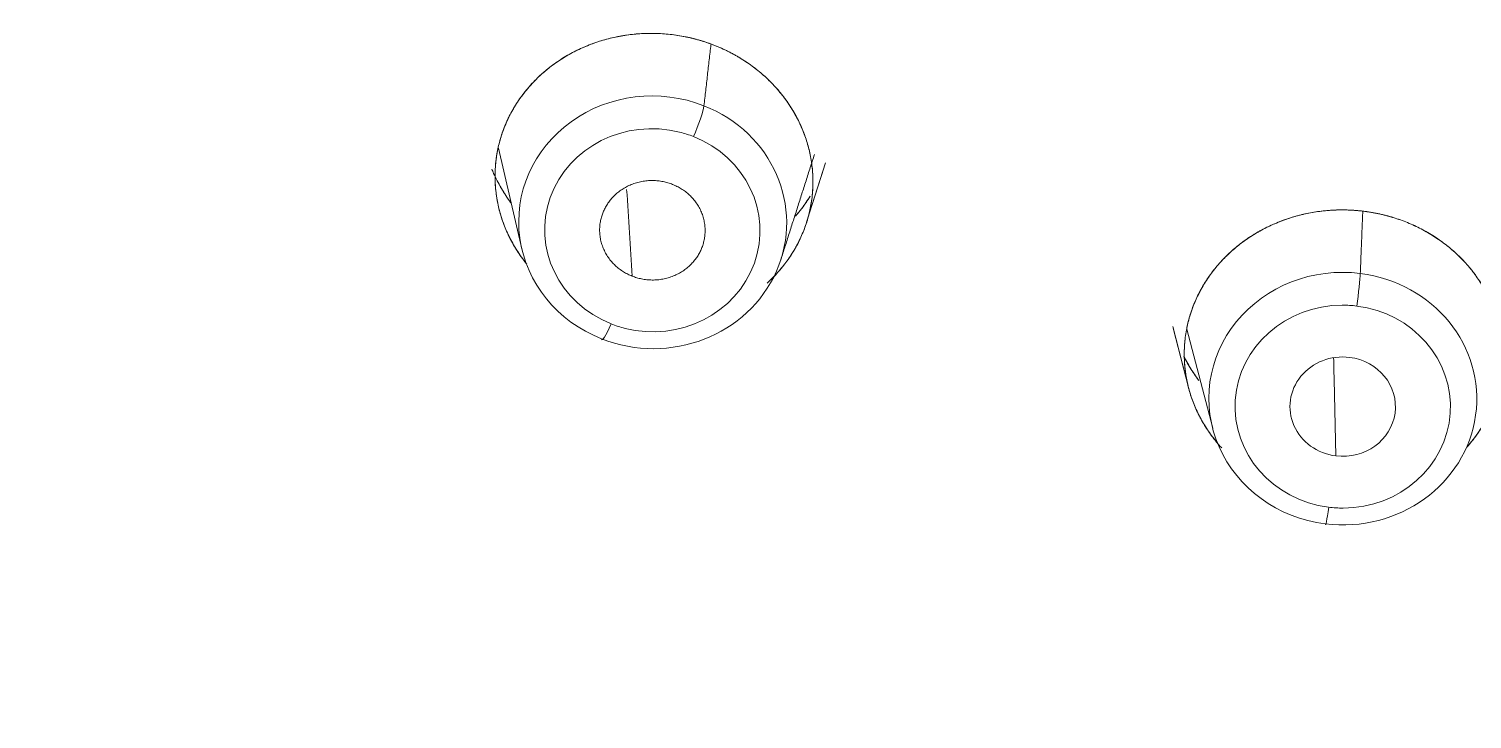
# Model space of a CAD drawing. Extents: x 6453 to 7582, y 0 to 827.
# Drawn here: x 6940.94 to 6957.36, y 460.3 to 468.15 of the extents above; entities that cross this region are included whole.
import ezdxf

# ---------------------------------------------------------------- set-up
doc = ezdxf.new("R2010")
doc.units = 0
doc.header["$LTSCALE"] = 30
doc.header["$MEASUREMENT"] = 0
doc.layers.add('1', color=7, linetype='CONTINUOUS')

msp = doc.modelspace()

# ---------------------------------------------------------------- linework, layer by layer
at = {"layer": '1', "color": 7, "linetype": 'Continuous', "lineweight": 18}
for p, q in [((6946.281, 466.795), (6946.547, 465.65)), ((6949.787, 465.952), (6950.003, 466.63)), ((6949.787, 465.952), (6949.984, 466.569)), ((6953.952, 464.767), (6954.132, 464.07)), ((6953.957, 464.746), (6954.132, 464.07)), ((6954.114, 464.737), (6954.407, 463.607))]:
    msp.add_line(p, q, dxfattribs=at)
for centre, major_axis, ratio, start_param, end_param in [((6959.952, 496.519), (-59.628, 0), 0.953717, 0, 1.529457), ((6959.952, 496.519), (-59.628, 0), 0.953717, 0, 1.529457), ((6948.036, 465.952), (-1.523, 0.061), 0.94344, 4.357922, 7.499515), ((6948.036, 465.952), (-1.523, 0.061), 0.94344, 1.21633, 4.357922), ((6955.887, 463.945), (-1.524, 0.021), 0.942731, 4.594443, 7.736036), ((6955.887, 463.945), (-1.524, 0.021), 0.942731, 1.452851, 4.594443), ((6955.886, 463.854), (-0.6, 0.008), 0.942731, 4.594443, 7.736036), ((6955.886, 463.854), (-0.6, 0.008), 0.942731, 1.452851, 4.594443)]:
    msp.add_ellipse(centre, major_axis=major_axis, ratio=ratio, start_param=start_param, end_param=end_param, dxfattribs=at)
at = {"layer": '1', "color": 7, "linetype": 'Continuous', "lineweight": 13}
for centre, major_axis, ratio, start_param, end_param in [((6948.032, 465.861), (-1.224, 0.049), 0.94344, 4.493472, 7.499515), ((6948.505, 467.027), (-0.11, -0.279), 0.115075, 1.252435, 2.735123), ((6948.032, 465.861), (-1.224, 0.049), 0.94344, 4.357922, 4.493472), ((6948.032, 465.861), (-1.224, 0.049), 0.94344, 1.351879, 4.357922), ((6956.047, 465.099), (0.037, 0.298), 0.03925, 4.374505, 5.857193), ((6955.886, 463.854), (-1.225, 0.017), 0.942731, 4.729993, 7.736036), ((6955.886, 463.854), (-1.225, 0.017), 0.942731, 4.594443, 4.729993), ((6955.886, 463.854), (-1.225, 0.017), 0.942731, 1.5884, 4.594443), ((6947.568, 464.894), (-0.11, -0.279), 0.115075, 6.052933, 7.535621), ((6948.032, 465.861), (-1.224, 0.049), 0.94344, 1.21633, 1.351879), ((6955.728, 462.809), (-0.037, -0.298), 0.03925, 6.03341, 7.516098), ((6955.886, 463.854), (-1.225, 0.017), 0.942731, 1.452851, 1.5884)]:
    msp.add_ellipse(centre, major_axis=major_axis, ratio=ratio, start_param=start_param, end_param=end_param, dxfattribs=at)
at = {"layer": '1', "color": 7, "linetype": 'Continuous', "lineweight": 18}
for points, knots in [([(6962.419, 439.668), (6962.999, 439.691), (6964.676, 439.78), (6967.443, 440.04), (6970.703, 440.52), (6973.93, 441.172), (6977.115, 441.992), (6980.248, 442.979), (6983.318, 444.129), (6986.318, 445.439), (6989.237, 446.905), (6992.067, 448.523), (6994.799, 450.287), (6997.425, 452.192), (6999.937, 454.232), (7002.327, 456.402), (7004.588, 458.694), (7006.713, 461.101), (7008.695, 463.617), (7010.529, 466.233), (7012.208, 468.942), (7013.729, 471.735), (7015.085, 474.604), (7016.274, 477.54), (7017.291, 480.534), (7018.133, 483.576), (7018.799, 486.659), (7019.284, 489.772), (7019.59, 492.905), (7019.713, 496.05), (7019.655, 499.196), (7019.414, 502.335), (7018.993, 505.456), (7018.391, 508.55), (7017.612, 511.608), (7016.657, 514.62), (7015.53, 517.578), (7014.233, 520.471), (7012.77, 523.292), (7011.147, 526.031), (7009.368, 528.681), (7007.439, 531.234), (7005.364, 533.681), (7003.152, 536.015), (7000.807, 538.229), (6998.339, 540.316), (6995.753, 542.27), (6993.058, 544.085), (6990.263, 545.755), (6987.375, 547.276), (6984.403, 548.643), (6981.357, 549.85), (6978.245, 550.896), (6975.078, 551.776), (6971.865, 552.489), (6968.616, 553.031), (6965.34, 553.401), (6962.047, 553.598), (6958.749, 553.622), (6955.453, 553.471), (6952.172, 553.148), (6948.914, 552.652), (6945.69, 551.986), (6942.51, 551.151), (6939.382, 550.149), (6936.317, 548.985), (6933.324, 547.661), (6930.413, 546.181), (6927.591, 544.551), (6924.868, 542.774), (6922.252, 540.857), (6919.75, 538.805), (6917.371, 536.624), (6915.122, 534.322), (6913.01, 531.904), (6911.04, 529.379), (6909.22, 526.755), (6907.554, 524.038), (6906.048, 521.238), (6904.706, 518.363), (6903.532, 515.422), (6902.531, 512.423), (6901.704, 509.377), (6901.055, 506.291), (6900.585, 503.176), (6900.295, 500.041), (6900.188, 496.896), (6900.263, 493.75), (6900.519, 490.612), (6900.956, 487.493), (6901.573, 484.402), (6902.368, 481.348), (6903.339, 478.34), (6904.481, 475.388), (6905.793, 472.5), (6907.27, 469.686), (6908.907, 466.954), (6910.699, 464.313), (6912.642, 461.769), (6914.729, 459.332), (6916.953, 457.008), (6919.309, 454.805), (6921.788, 452.73), (6924.384, 450.788), (6927.088, 448.985), (6929.892, 447.328), (6932.788, 445.82), (6935.766, 444.468), (6938.818, 443.274), (6941.935, 442.243), (6945.107, 441.377), (6948.323, 440.68), (6951.575, 440.153), (6954.634, 439.822), (6956.606, 439.702), (6957.484, 439.668)], [0, 0, 0, 0, 0.004702, 0.013606, 0.022511, 0.031416, 0.040321, 0.049226, 0.058131, 0.067035, 0.07594, 0.084844, 0.093748, 0.102652, 0.111556, 0.120459, 0.129362, 0.138265, 0.147168, 0.15607, 0.164972, 0.173874, 0.182775, 0.191676, 0.200577, 0.209478, 0.218378, 0.227279, 0.236179, 0.245079, 0.253978, 0.262878, 0.271778, 0.280678, 0.289578, 0.298478, 0.307379, 0.316279, 0.32518, 0.334081, 0.342982, 0.351884, 0.360785, 0.369687, 0.37859, 0.387493, 0.396396, 0.405299, 0.414202, 0.423106, 0.43201, 0.440914, 0.449818, 0.458723, 0.467628, 0.476532, 0.485437, 0.494342, 0.503247, 0.512152, 0.521057, 0.529962, 0.538867, 0.547772, 0.556677, 0.565582, 0.574486, 0.583391, 0.592295, 0.601199, 0.610103, 0.619007, 0.62791, 0.636813, 0.645716, 0.654619, 0.663521, 0.672423, 0.681325, 0.690226, 0.699127, 0.708028, 0.716929, 0.725829, 0.734729, 0.743629, 0.752529, 0.761429, 0.770329, 0.779229, 0.788129, 0.797029, 0.805929, 0.814829, 0.82373, 0.832631, 0.841532, 0.850433, 0.859334, 0.868236, 0.877138, 0.886041, 0.894944, 0.903847, 0.91275, 0.921653, 0.930557, 0.939461, 0.948365, 0.95727, 0.966174, 0.975079, 0.983983, 0.992888, 1, 1, 1, 1]), ([(6995.778, 451.033), (6996.33, 451.416), (6997.748, 452.443), (6999.935, 454.234), (7002.327, 456.401), (7004.588, 458.694), (7006.713, 461.101), (7008.695, 463.617), (7010.529, 466.233), (7012.208, 468.942), (7013.729, 471.735), (7015.085, 474.604), (7016.274, 477.54), (7017.291, 480.534), (7018.133, 483.576), (7018.799, 486.659), (7019.284, 489.772), (7019.59, 492.905), (7019.713, 496.05), (7019.655, 499.196), (7019.414, 502.335), (7018.993, 505.456), (7018.391, 508.55), (7017.612, 511.608), (7016.657, 514.62), (7015.53, 517.578), (7014.233, 520.471), (7012.77, 523.292), (7011.147, 526.031), (7009.368, 528.681), (7007.439, 531.234), (7005.364, 533.681), (7003.152, 536.015), (7000.807, 538.229), (6998.339, 540.316), (6995.753, 542.27), (6993.058, 544.085), (6990.263, 545.755), (6987.375, 547.276), (6984.403, 548.643), (6981.357, 549.85), (6978.245, 550.896), (6975.078, 551.776), (6971.865, 552.489), (6968.616, 553.031), (6965.34, 553.401), (6962.047, 553.598), (6958.749, 553.622), (6955.453, 553.471), (6952.172, 553.148), (6948.914, 552.652), (6945.69, 551.986), (6942.51, 551.151), (6939.382, 550.149), (6936.317, 548.985), (6933.324, 547.661), (6930.413, 546.181), (6927.591, 544.551), (6924.868, 542.774), (6922.252, 540.857), (6919.75, 538.805), (6917.371, 536.624), (6915.122, 534.322), (6913.01, 531.904), (6911.04, 529.379), (6909.22, 526.755), (6907.554, 524.038), (6906.048, 521.238), (6904.706, 518.363), (6903.532, 515.422), (6902.531, 512.423), (6901.704, 509.377), (6901.055, 506.291), (6900.585, 503.176), (6900.295, 500.041), (6900.188, 496.896), (6900.263, 493.75), (6900.519, 490.612), (6900.956, 487.493), (6901.573, 484.402), (6902.368, 481.348), (6903.339, 478.34), (6904.481, 475.388), (6905.793, 472.5), (6907.27, 469.686), (6908.907, 466.954), (6910.699, 464.313), (6912.642, 461.769), (6914.729, 459.332), (6916.954, 457.009), (6919.307, 454.804), (6921.793, 452.736), (6923.685, 451.284), (6924.774, 450.56), (6924.962, 450.437)], [0, 0, 0, 0, 0.006833, 0.017845, 0.028856, 0.039868, 0.050878, 0.061889, 0.072899, 0.083908, 0.094918, 0.105926, 0.116935, 0.127943, 0.138951, 0.149959, 0.160966, 0.171973, 0.18298, 0.193987, 0.204994, 0.216001, 0.227008, 0.238016, 0.249023, 0.26003, 0.271038, 0.282046, 0.293055, 0.304063, 0.315072, 0.326082, 0.337091, 0.348102, 0.359112, 0.370123, 0.381134, 0.392146, 0.403157, 0.414169, 0.425182, 0.436194, 0.447207, 0.45822, 0.469233, 0.480246, 0.491259, 0.502272, 0.513286, 0.524299, 0.535313, 0.546326, 0.557339, 0.568352, 0.579365, 0.590378, 0.601391, 0.612403, 0.623416, 0.634428, 0.645439, 0.656451, 0.667462, 0.678472, 0.689483, 0.700493, 0.711502, 0.722512, 0.73352, 0.744529, 0.755537, 0.766545, 0.777553, 0.78856, 0.799567, 0.810574, 0.821581, 0.832588, 0.843595, 0.854602, 0.865609, 0.876617, 0.887624, 0.898632, 0.90964, 0.920649, 0.931657, 0.942666, 0.953676, 0.964686, 0.975696, 0.986706, 0.997717, 1, 1, 1, 1]), ([(6946.602, 465.478), (6946.577, 465.509), (6946.518, 465.587), (6946.437, 465.717), (6946.363, 465.869), (6946.306, 466.027), (6946.267, 466.188), (6946.244, 466.352), (6946.24, 466.517), (6946.254, 466.682), (6946.286, 466.846), (6946.335, 467.006), (6946.402, 467.159), (6946.484, 467.304), (6946.582, 467.44), (6946.692, 467.564), (6946.813, 467.677), (6946.945, 467.777), (6947.086, 467.865), (6947.234, 467.939), (6947.39, 468.001), (6947.551, 468.048), (6947.718, 468.081), (6947.888, 468.1), (6948.032, 468.103), (6948.147, 468.098), (6948.234, 468.091), (6948.32, 468.079), (6948.39, 468.067), (6948.444, 468.056), (6948.482, 468.047), (6948.52, 468.037), (6948.557, 468.027), (6948.594, 468.016), (6948.631, 468.005), (6948.668, 467.992), (6948.705, 467.979), (6948.729, 467.97), (6948.741, 467.965)], [0, 0, 0, 0, 0.026822, 0.065128, 0.10344, 0.141544, 0.17965, 0.21797, 0.256099, 0.294664, 0.333291, 0.372213, 0.410662, 0.4488, 0.486936, 0.524375, 0.561497, 0.59801, 0.634416, 0.670604, 0.706602, 0.742802, 0.778944, 0.815506, 0.852037, 0.870484, 0.888883, 0.907283, 0.925734, 0.934013, 0.942275, 0.950524, 0.958764, 0.967001, 0.975238, 0.983481, 0.991733, 1, 1, 1, 1]), ([(6946.602, 465.478), (6946.577, 465.509), (6946.518, 465.587), (6946.437, 465.717), (6946.363, 465.869), (6946.306, 466.027), (6946.267, 466.188), (6946.244, 466.352), (6946.24, 466.517), (6946.254, 466.682), (6946.286, 466.846), (6946.335, 467.006), (6946.402, 467.159), (6946.484, 467.304), (6946.582, 467.44), (6946.692, 467.564), (6946.813, 467.677), (6946.945, 467.777), (6947.086, 467.865), (6947.234, 467.939), (6947.39, 468.001), (6947.551, 468.048), (6947.718, 468.081), (6947.888, 468.1), (6948.032, 468.103), (6948.147, 468.098), (6948.234, 468.091), (6948.32, 468.079), (6948.39, 468.067), (6948.444, 468.056), (6948.482, 468.047), (6948.52, 468.037), (6948.557, 468.027), (6948.594, 468.016), (6948.631, 468.005), (6948.668, 467.992), (6948.705, 467.979), (6948.729, 467.97), (6948.741, 467.965)], [0, 0, 0, 0, 0.026822, 0.065128, 0.10344, 0.141544, 0.17965, 0.21797, 0.256099, 0.294664, 0.333291, 0.372213, 0.410662, 0.4488, 0.486936, 0.524375, 0.561497, 0.59801, 0.634416, 0.670604, 0.706602, 0.742802, 0.778944, 0.815506, 0.852037, 0.870484, 0.888883, 0.907283, 0.925734, 0.934013, 0.942275, 0.950524, 0.958764, 0.967001, 0.975238, 0.983481, 0.991733, 1, 1, 1, 1]), ([(6948.741, 467.965), (6948.734, 467.968), (6948.721, 467.973), (6948.701, 467.98), (6948.681, 467.987), (6948.661, 467.995), (6948.641, 468.001), (6948.62, 468.008), (6948.6, 468.015), (6948.579, 468.021), (6948.558, 468.027), (6948.537, 468.033), (6948.517, 468.038), (6948.495, 468.044), (6948.474, 468.049), (6948.453, 468.054), (6948.432, 468.058), (6948.389, 468.067), (6948.324, 468.079), (6948.236, 468.091), (6948.148, 468.098), (6948.088, 468.101), (6947.946, 468.104), (6947.717, 468.089), (6947.396, 468.01), (6947.142, 467.899), (6946.954, 467.784), (6946.823, 467.685), (6946.698, 467.571), (6946.58, 467.439), (6946.495, 467.319), (6946.439, 467.223), (6946.409, 467.169), (6946.383, 467.114), (6946.358, 467.058), (6946.332, 466.991), (6946.307, 466.916), (6946.28, 466.817), (6946.254, 466.685), (6946.241, 466.536), (6946.243, 466.4), (6946.253, 466.283), (6946.274, 466.154), (6946.31, 466.015), (6946.366, 465.863), (6946.44, 465.712), (6946.523, 465.581), (6946.58, 465.505), (6946.603, 465.476)], [0, 0, 0, 0, 0.004523, 0.009054, 0.013592, 0.018138, 0.022691, 0.027252, 0.03182, 0.036395, 0.040978, 0.045568, 0.050166, 0.054772, 0.059385, 0.064005, 0.068633, 0.073269, 0.091949, 0.11062, 0.12928, 0.147931, 0.149237, 0.219229, 0.293179, 0.360478, 0.398964, 0.438183, 0.469338, 0.512725, 0.557544, 0.569718, 0.588987, 0.6004, 0.611267, 0.631632, 0.650045, 0.666374, 0.702979, 0.743551, 0.770734, 0.797832, 0.824842, 0.861408, 0.896193, 0.936162, 0.975637, 1, 1, 1, 1]), ([(6948.741, 467.965), (6948.734, 467.968), (6948.721, 467.973), (6948.701, 467.98), (6948.681, 467.987), (6948.661, 467.995), (6948.641, 468.001), (6948.62, 468.008), (6948.6, 468.015), (6948.579, 468.021), (6948.558, 468.027), (6948.537, 468.033), (6948.517, 468.038), (6948.495, 468.044), (6948.474, 468.049), (6948.453, 468.054), (6948.432, 468.058), (6948.389, 468.067), (6948.324, 468.079), (6948.236, 468.091), (6948.148, 468.098), (6948.088, 468.101), (6947.946, 468.104), (6947.717, 468.089), (6947.396, 468.01), (6947.142, 467.899), (6946.954, 467.784), (6946.823, 467.685), (6946.698, 467.571), (6946.58, 467.439), (6946.495, 467.319), (6946.439, 467.223), (6946.409, 467.169), (6946.383, 467.114), (6946.358, 467.058), (6946.332, 466.991), (6946.307, 466.916), (6946.28, 466.817), (6946.254, 466.685), (6946.241, 466.536), (6946.243, 466.4), (6946.253, 466.283), (6946.274, 466.154), (6946.31, 466.015), (6946.366, 465.863), (6946.44, 465.712), (6946.523, 465.581), (6946.58, 465.505), (6946.603, 465.476)], [0, 0, 0, 0, 0.004523, 0.009054, 0.013592, 0.018138, 0.022691, 0.027252, 0.03182, 0.036395, 0.040978, 0.045568, 0.050166, 0.054772, 0.059385, 0.064005, 0.068633, 0.073269, 0.091949, 0.11062, 0.12928, 0.147931, 0.149237, 0.219229, 0.293179, 0.360478, 0.398964, 0.438183, 0.469338, 0.512725, 0.557544, 0.569718, 0.588987, 0.6004, 0.611267, 0.631632, 0.650045, 0.666374, 0.702979, 0.743551, 0.770734, 0.797832, 0.824842, 0.861408, 0.896193, 0.936162, 0.975637, 1, 1, 1, 1]), ([(6948.741, 467.965), (6948.747, 467.962), (6948.76, 467.957), (6948.78, 467.949), (6948.8, 467.941), (6948.819, 467.932), (6948.839, 467.923), (6948.858, 467.914), (6948.877, 467.905), (6948.896, 467.896), (6948.915, 467.886), (6948.933, 467.876), (6948.952, 467.866), (6948.971, 467.856), (6948.989, 467.846), (6949.007, 467.835), (6949.026, 467.824), (6949.062, 467.802), (6949.116, 467.767), (6949.184, 467.717), (6949.251, 467.665), (6949.336, 467.591), (6949.436, 467.491), (6949.543, 467.36), (6949.636, 467.22), (6949.714, 467.072), (6949.777, 466.918), (6949.822, 466.76), (6949.851, 466.599), (6949.862, 466.437), (6949.856, 466.275), (6949.832, 466.113), (6949.791, 465.954), (6949.733, 465.8), (6949.658, 465.651), (6949.566, 465.51), (6949.46, 465.378), (6949.38, 465.297), (6949.338, 465.259)], [0, 0, 0, 0, 0.006049, 0.012093, 0.018132, 0.024169, 0.030203, 0.036236, 0.042269, 0.048303, 0.054338, 0.060377, 0.066419, 0.072467, 0.07852, 0.084581, 0.090649, 0.096727, 0.121234, 0.145676, 0.170122, 0.194637, 0.244221, 0.293774, 0.343724, 0.394143, 0.444473, 0.494659, 0.544457, 0.594537, 0.644501, 0.694845, 0.74541, 0.796079, 0.846831, 0.898125, 0.949056, 1, 1, 1, 1]), ([(6949.338, 465.259), (6949.382, 465.298), (6949.461, 465.379), (6949.546, 465.485), (6949.608, 465.574), (6949.667, 465.669), (6949.729, 465.791), (6949.789, 465.947), (6949.834, 466.117), (6949.857, 466.287), (6949.861, 466.454), (6949.849, 466.613), (6949.818, 466.78), (6949.771, 466.933), (6949.711, 467.079), (6949.634, 467.224), (6949.539, 467.365), (6949.433, 467.494), (6949.335, 467.592), (6949.251, 467.665), (6949.184, 467.718), (6949.115, 467.767), (6949.055, 467.806), (6949.006, 467.836), (6948.97, 467.857), (6948.932, 467.877), (6948.895, 467.896), (6948.857, 467.915), (6948.818, 467.932), (6948.78, 467.949), (6948.754, 467.96), (6948.741, 467.965)], [0, 0, 0, 0, 0.0526, 0.101871, 0.122304, 0.151509, 0.203935, 0.24738, 0.305167, 0.366615, 0.405468, 0.460061, 0.513634, 0.561391, 0.605857, 0.657444, 0.708462, 0.757564, 0.805365, 0.829887, 0.854428, 0.878989, 0.903571, 0.915756, 0.927904, 0.940013, 0.952086, 0.96412, 0.976117, 0.988077, 1, 1, 1, 1]), ([(6949.338, 465.259), (6949.382, 465.298), (6949.461, 465.379), (6949.546, 465.485), (6949.608, 465.574), (6949.667, 465.669), (6949.729, 465.791), (6949.789, 465.947), (6949.834, 466.117), (6949.857, 466.287), (6949.861, 466.454), (6949.849, 466.613), (6949.818, 466.78), (6949.771, 466.933), (6949.711, 467.079), (6949.634, 467.224), (6949.539, 467.365), (6949.433, 467.494), (6949.335, 467.592), (6949.251, 467.665), (6949.184, 467.718), (6949.115, 467.767), (6949.055, 467.806), (6949.006, 467.836), (6948.97, 467.857), (6948.932, 467.877), (6948.895, 467.896), (6948.857, 467.915), (6948.818, 467.932), (6948.78, 467.949), (6948.754, 467.96), (6948.741, 467.965)], [0, 0, 0, 0, 0.0526, 0.101871, 0.122304, 0.151509, 0.203935, 0.24738, 0.305167, 0.366615, 0.405468, 0.460061, 0.513634, 0.561391, 0.605857, 0.657444, 0.708462, 0.757564, 0.805365, 0.829887, 0.854428, 0.878989, 0.903571, 0.915756, 0.927904, 0.940013, 0.952086, 0.96412, 0.976117, 0.988077, 1, 1, 1, 1]), ([(6948.741, 467.965), (6948.747, 467.962), (6948.76, 467.957), (6948.78, 467.949), (6948.8, 467.941), (6948.819, 467.932), (6948.839, 467.923), (6948.858, 467.914), (6948.877, 467.905), (6948.896, 467.896), (6948.915, 467.886), (6948.933, 467.876), (6948.952, 467.866), (6948.971, 467.856), (6948.989, 467.846), (6949.007, 467.835), (6949.026, 467.824), (6949.062, 467.802), (6949.116, 467.767), (6949.184, 467.717), (6949.251, 467.665), (6949.336, 467.591), (6949.436, 467.491), (6949.543, 467.36), (6949.636, 467.22), (6949.714, 467.072), (6949.777, 466.918), (6949.822, 466.76), (6949.851, 466.599), (6949.862, 466.437), (6949.856, 466.275), (6949.832, 466.113), (6949.791, 465.954), (6949.733, 465.8), (6949.658, 465.651), (6949.566, 465.51), (6949.46, 465.378), (6949.38, 465.297), (6949.338, 465.259)], [0, 0, 0, 0, 0.006049, 0.012093, 0.018132, 0.024169, 0.030203, 0.036236, 0.042269, 0.048303, 0.054338, 0.060377, 0.066419, 0.072467, 0.07852, 0.084581, 0.090649, 0.096727, 0.121234, 0.145676, 0.170122, 0.194637, 0.244221, 0.293774, 0.343724, 0.394143, 0.444473, 0.494659, 0.544457, 0.594537, 0.644501, 0.694845, 0.74541, 0.796079, 0.846831, 0.898125, 0.949056, 1, 1, 1, 1]), ([(6946.206, 466.558), (6946.212, 466.542), (6946.244, 466.469), (6946.298, 466.362), (6946.352, 466.276), (6946.374, 466.242)], [0, 0, 0, 0, 0.152255, 0.668907, 1, 1, 1, 1]), ([(6946.206, 466.558), (6946.212, 466.542), (6946.244, 466.469), (6946.298, 466.362), (6946.352, 466.276), (6946.374, 466.242)], [0, 0, 0, 0, 0.152255, 0.668907, 1, 1, 1, 1]), ([(6946.426, 466.168), (6946.424, 466.171), (6946.384, 466.226), (6946.321, 466.322), (6946.269, 466.42), (6946.248, 466.462)], [0, 0, 0, 0, 0.032642, 0.586626, 1, 1, 1, 1]), ([(6946.426, 466.168), (6946.424, 466.171), (6946.384, 466.226), (6946.321, 466.322), (6946.269, 466.42), (6946.248, 466.462)], [0, 0, 0, 0, 0.032642, 0.586626, 1, 1, 1, 1]), ([(6949.662, 466.023), (6949.665, 466.026), (6949.708, 466.076), (6949.765, 466.151), (6949.813, 466.226), (6949.828, 466.249)], [0, 0, 0, 0, 0.037436, 0.710133, 1, 1, 1, 1]), ([(6949.662, 466.023), (6949.665, 466.026), (6949.708, 466.076), (6949.765, 466.151), (6949.813, 466.226), (6949.828, 466.249)], [0, 0, 0, 0, 0.037436, 0.710133, 1, 1, 1, 1]), ([(6949.827, 466.248), (6949.827, 466.247), (6949.813, 466.224), (6949.777, 466.169), (6949.723, 466.095), (6949.68, 466.044), (6949.662, 466.023)], [0, 0, 0, 0, 0.015317, 0.287371, 0.704482, 1, 1, 1, 1]), ([(6949.827, 466.248), (6949.827, 466.247), (6949.813, 466.224), (6949.777, 466.169), (6949.723, 466.095), (6949.68, 466.044), (6949.662, 466.023)], [0, 0, 0, 0, 0.015317, 0.287371, 0.704482, 1, 1, 1, 1]), ([(6954.509, 463.384), (6954.483, 463.413), (6954.421, 463.485), (6954.332, 463.608), (6954.249, 463.754), (6954.181, 463.906), (6954.13, 464.065), (6954.097, 464.227), (6954.082, 464.393), (6954.084, 464.559), (6954.105, 464.724), (6954.143, 464.884), (6954.199, 465.039), (6954.27, 465.186), (6954.355, 465.325), (6954.453, 465.454), (6954.564, 465.573), (6954.686, 465.682), (6954.818, 465.779), (6954.96, 465.864), (6955.111, 465.938), (6955.269, 465.998), (6955.407, 466.036), (6955.519, 466.06), (6955.605, 466.074), (6955.691, 466.084), (6955.762, 466.089), (6955.817, 466.092), (6955.856, 466.093), (6955.895, 466.093), (6955.934, 466.092), (6955.973, 466.091), (6956.011, 466.088), (6956.05, 466.086), (6956.089, 466.082), (6956.115, 466.079), (6956.128, 466.077)], [0, 0, 0, 0, 0.028108, 0.069407, 0.110721, 0.152254, 0.193593, 0.235394, 0.277271, 0.319461, 0.361143, 0.402487, 0.443826, 0.484415, 0.524652, 0.564238, 0.603698, 0.642933, 0.681949, 0.721196, 0.76037, 0.800008, 0.839605, 0.859603, 0.879548, 0.899494, 0.919494, 0.928469, 0.937425, 0.946367, 0.9553, 0.964228, 0.973158, 0.982093, 0.991039, 1, 1, 1, 1]), ([(6954.509, 463.384), (6954.483, 463.413), (6954.421, 463.485), (6954.332, 463.608), (6954.249, 463.754), (6954.181, 463.906), (6954.13, 464.065), (6954.097, 464.227), (6954.082, 464.393), (6954.084, 464.559), (6954.105, 464.724), (6954.143, 464.884), (6954.199, 465.039), (6954.27, 465.186), (6954.355, 465.325), (6954.453, 465.454), (6954.564, 465.573), (6954.686, 465.682), (6954.818, 465.779), (6954.96, 465.864), (6955.111, 465.938), (6955.269, 465.998), (6955.407, 466.036), (6955.519, 466.06), (6955.605, 466.074), (6955.691, 466.084), (6955.762, 466.089), (6955.817, 466.092), (6955.856, 466.093), (6955.895, 466.093), (6955.934, 466.092), (6955.973, 466.091), (6956.011, 466.088), (6956.05, 466.086), (6956.089, 466.082), (6956.115, 466.079), (6956.128, 466.077)], [0, 0, 0, 0, 0.028108, 0.069407, 0.110721, 0.152254, 0.193593, 0.235394, 0.277271, 0.319461, 0.361143, 0.402487, 0.443826, 0.484415, 0.524652, 0.564238, 0.603698, 0.642933, 0.681949, 0.721196, 0.76037, 0.800008, 0.839605, 0.859603, 0.879548, 0.899494, 0.919494, 0.928469, 0.937425, 0.946367, 0.9553, 0.964228, 0.973158, 0.982093, 0.991039, 1, 1, 1, 1]), ([(6956.128, 466.077), (6956.121, 466.078), (6956.107, 466.08), (6956.086, 466.082), (6956.065, 466.084), (6956.043, 466.086), (6956.022, 466.088), (6956.001, 466.089), (6955.979, 466.09), (6955.958, 466.091), (6955.937, 466.092), (6955.915, 466.092), (6955.873, 466.093), (6955.81, 466.092), (6955.726, 466.087), (6955.642, 466.079), (6955.534, 466.063), (6955.401, 466.036), (6955.257, 465.993), (6955.126, 465.943), (6954.988, 465.879), (6954.843, 465.796), (6954.701, 465.694), (6954.579, 465.587), (6954.468, 465.471), (6954.373, 465.351), (6954.288, 465.218), (6954.211, 465.07), (6954.151, 464.91), (6954.118, 464.778), (6954.1, 464.679), (6954.087, 464.575), (6954.082, 464.471), (6954.085, 464.371), (6954.093, 464.269), (6954.109, 464.164), (6954.134, 464.057), (6954.166, 463.95), (6954.217, 463.82), (6954.291, 463.675), (6954.377, 463.543), (6954.447, 463.455), (6954.486, 463.41), (6954.493, 463.402)], [0, 0, 0, 0, 0.004885, 0.009779, 0.014683, 0.019595, 0.024517, 0.029448, 0.034388, 0.039338, 0.044297, 0.049264, 0.054242, 0.073607, 0.093006, 0.112439, 0.131909, 0.169028, 0.206742, 0.236913, 0.267549, 0.314714, 0.356012, 0.393198, 0.431891, 0.473499, 0.506295, 0.549531, 0.598357, 0.63463, 0.652862, 0.675304, 0.71447, 0.731924, 0.751734, 0.792134, 0.812808, 0.834844, 0.876469, 0.917513, 0.956356, 0.992855, 1, 1, 1, 1]), ([(6956.128, 466.077), (6956.121, 466.078), (6956.107, 466.08), (6956.086, 466.082), (6956.065, 466.084), (6956.043, 466.086), (6956.022, 466.088), (6956.001, 466.089), (6955.979, 466.09), (6955.958, 466.091), (6955.937, 466.092), (6955.915, 466.092), (6955.873, 466.093), (6955.81, 466.092), (6955.726, 466.087), (6955.642, 466.079), (6955.534, 466.063), (6955.401, 466.036), (6955.257, 465.993), (6955.126, 465.943), (6954.988, 465.879), (6954.843, 465.796), (6954.701, 465.694), (6954.579, 465.587), (6954.468, 465.471), (6954.373, 465.351), (6954.288, 465.218), (6954.211, 465.07), (6954.151, 464.91), (6954.118, 464.778), (6954.1, 464.679), (6954.087, 464.575), (6954.082, 464.471), (6954.085, 464.371), (6954.093, 464.269), (6954.109, 464.164), (6954.134, 464.057), (6954.166, 463.95), (6954.217, 463.82), (6954.291, 463.675), (6954.377, 463.543), (6954.447, 463.455), (6954.486, 463.41), (6954.493, 463.402)], [0, 0, 0, 0, 0.004885, 0.009779, 0.014683, 0.019595, 0.024517, 0.029448, 0.034388, 0.039338, 0.044297, 0.049264, 0.054242, 0.073607, 0.093006, 0.112439, 0.131909, 0.169028, 0.206742, 0.236913, 0.267549, 0.314714, 0.356012, 0.393198, 0.431891, 0.473499, 0.506295, 0.549531, 0.598357, 0.63463, 0.652862, 0.675304, 0.71447, 0.731924, 0.751734, 0.792134, 0.812808, 0.834844, 0.876469, 0.917513, 0.956356, 0.992855, 1, 1, 1, 1]), ([(6957.298, 463.392), (6957.318, 463.415), (6957.378, 463.486), (6957.465, 463.609), (6957.549, 463.76), (6957.601, 463.883), (6957.635, 463.985), (6957.665, 464.091), (6957.69, 464.224), (6957.704, 464.389), (6957.7, 464.564), (6957.674, 464.733), (6957.631, 464.896), (6957.575, 465.046), (6957.497, 465.199), (6957.41, 465.335), (6957.311, 465.462), (6957.196, 465.582), (6957.065, 465.695), (6956.926, 465.793), (6956.804, 465.864), (6956.703, 465.914), (6956.624, 465.948), (6956.543, 465.979), (6956.475, 466.002), (6956.42, 466.018), (6956.378, 466.029), (6956.337, 466.04), (6956.295, 466.049), (6956.253, 466.057), (6956.212, 466.065), (6956.17, 466.072), (6956.142, 466.075), (6956.128, 466.077)], [0, 0, 0, 0, 0.025423, 0.077074, 0.125693, 0.171163, 0.190019, 0.216971, 0.265352, 0.305445, 0.358774, 0.415481, 0.451336, 0.501718, 0.551158, 0.59523, 0.636266, 0.683872, 0.730955, 0.776268, 0.820381, 0.843011, 0.865659, 0.888325, 0.91101, 0.922256, 0.933466, 0.944641, 0.955782, 0.966888, 0.97796, 0.988997, 1, 1, 1, 1]), ([(6957.298, 463.392), (6957.318, 463.415), (6957.378, 463.486), (6957.465, 463.609), (6957.549, 463.76), (6957.601, 463.883), (6957.635, 463.985), (6957.665, 464.091), (6957.69, 464.224), (6957.704, 464.389), (6957.7, 464.564), (6957.674, 464.733), (6957.631, 464.896), (6957.575, 465.046), (6957.497, 465.199), (6957.41, 465.335), (6957.311, 465.462), (6957.196, 465.582), (6957.065, 465.695), (6956.926, 465.793), (6956.804, 465.864), (6956.703, 465.914), (6956.624, 465.948), (6956.543, 465.979), (6956.475, 466.002), (6956.42, 466.018), (6956.378, 466.029), (6956.337, 466.04), (6956.295, 466.049), (6956.253, 466.057), (6956.212, 466.065), (6956.17, 466.072), (6956.142, 466.075), (6956.128, 466.077)], [0, 0, 0, 0, 0.025423, 0.077074, 0.125693, 0.171163, 0.190019, 0.216971, 0.265352, 0.305445, 0.358774, 0.415481, 0.451336, 0.501718, 0.551158, 0.59523, 0.636266, 0.683872, 0.730955, 0.776268, 0.820381, 0.843011, 0.865659, 0.888325, 0.91101, 0.922256, 0.933466, 0.944641, 0.955782, 0.966888, 0.97796, 0.988997, 1, 1, 1, 1]), ([(6956.128, 466.077), (6956.135, 466.076), (6956.149, 466.074), (6956.17, 466.071), (6956.191, 466.068), (6956.213, 466.065), (6956.234, 466.061), (6956.255, 466.057), (6956.276, 466.053), (6956.296, 466.049), (6956.317, 466.044), (6956.338, 466.039), (6956.359, 466.034), (6956.38, 466.029), (6956.4, 466.023), (6956.421, 466.017), (6956.441, 466.011), (6956.483, 465.999), (6956.544, 465.979), (6956.624, 465.948), (6956.703, 465.914), (6956.806, 465.863), (6956.93, 465.791), (6957.07, 465.692), (6957.199, 465.58), (6957.316, 465.456), (6957.419, 465.323), (6957.508, 465.181), (6957.58, 465.033), (6957.637, 464.879), (6957.676, 464.721), (6957.699, 464.56), (6957.704, 464.396), (6957.692, 464.233), (6957.661, 464.071), (6957.613, 463.913), (6957.549, 463.759), (6957.467, 463.613), (6957.382, 463.491), (6957.322, 463.42), (6957.298, 463.392)], [0, 0, 0, 0, 0.005582, 0.01116, 0.016734, 0.022304, 0.027873, 0.033441, 0.039008, 0.044576, 0.050146, 0.055719, 0.061295, 0.066876, 0.072463, 0.078055, 0.083656, 0.089264, 0.111882, 0.134439, 0.156998, 0.179621, 0.225383, 0.271109, 0.317212, 0.363735, 0.41019, 0.456496, 0.502458, 0.548668, 0.594782, 0.641237, 0.687903, 0.734661, 0.781494, 0.828834, 0.87583, 0.922921, 0.969554, 1, 1, 1, 1]), ([(6956.128, 466.077), (6956.135, 466.076), (6956.149, 466.074), (6956.17, 466.071), (6956.191, 466.068), (6956.213, 466.065), (6956.234, 466.061), (6956.255, 466.057), (6956.276, 466.053), (6956.296, 466.049), (6956.317, 466.044), (6956.338, 466.039), (6956.359, 466.034), (6956.38, 466.029), (6956.4, 466.023), (6956.421, 466.017), (6956.441, 466.011), (6956.483, 465.999), (6956.544, 465.979), (6956.624, 465.948), (6956.703, 465.914), (6956.806, 465.863), (6956.93, 465.791), (6957.07, 465.692), (6957.199, 465.58), (6957.316, 465.456), (6957.419, 465.323), (6957.508, 465.181), (6957.58, 465.033), (6957.637, 464.879), (6957.676, 464.721), (6957.699, 464.56), (6957.704, 464.396), (6957.692, 464.233), (6957.661, 464.071), (6957.613, 463.913), (6957.549, 463.759), (6957.467, 463.613), (6957.382, 463.491), (6957.322, 463.42), (6957.298, 463.392)], [0, 0, 0, 0, 0.005582, 0.01116, 0.016734, 0.022304, 0.027873, 0.033441, 0.039008, 0.044576, 0.050146, 0.055719, 0.061295, 0.066876, 0.072463, 0.078055, 0.083656, 0.089264, 0.111882, 0.134439, 0.156998, 0.179621, 0.225383, 0.271109, 0.317212, 0.363735, 0.41019, 0.456496, 0.502458, 0.548668, 0.594782, 0.641237, 0.687903, 0.734661, 0.781494, 0.828834, 0.87583, 0.922921, 0.969554, 1, 1, 1, 1]), ([(6954.078, 464.429), (6954.085, 464.414), (6954.121, 464.345), (6954.177, 464.252), (6954.23, 464.177), (6954.248, 464.153)], [0, 0, 0, 0, 0.155319, 0.724932, 1, 1, 1, 1]), ([(6954.078, 464.429), (6954.085, 464.414), (6954.121, 464.345), (6954.177, 464.252), (6954.23, 464.177), (6954.248, 464.153)], [0, 0, 0, 0, 0.155319, 0.724932, 1, 1, 1, 1]), ([(6954.248, 464.153), (6954.235, 464.17), (6954.189, 464.235), (6954.131, 464.327), (6954.091, 464.404), (6954.078, 464.429)], [0, 0, 0, 0, 0.195786, 0.73523, 1, 1, 1, 1]), ([(6954.248, 464.153), (6954.235, 464.17), (6954.189, 464.235), (6954.131, 464.327), (6954.091, 464.404), (6954.078, 464.429)], [0, 0, 0, 0, 0.195786, 0.73523, 1, 1, 1, 1])]:
    msp.add_open_spline(points, degree=3, knots=knots, dxfattribs=at)
msp.add_rational_spline([(6900.323, 496.519), (6900.323, 441.954), (6957.487, 439.699)], [1, 0.715597051235, 0.983511684925], degree=2, dxfattribs=at)
msp.add_rational_spline([(6900.323, 496.519), (6900.323, 441.954), (6957.487, 439.699)], [1, 0.715597051235, 0.983511684925], degree=2, dxfattribs=at)
at = {"layer": '1', "color": 7, "linetype": 'Continuous', "lineweight": 13}
for points, degree in [([(6948.699, 467.973), (6948.619, 467.278)], 1), ([(6947.803, 465.339), (6947.782, 465.668), (6947.761, 465.997), (6947.74, 466.326)], 3), ([(6956.114, 466.076), (6956.086, 465.37)], 1), ([(6955.808, 463.293), (6955.783, 464.409)], 1)]:
    msp.add_open_spline(points, degree=degree, dxfattribs=at)
at = {"layer": '1', "color": 7, "linetype": 'Continuous', "lineweight": 18}
msp.add_open_spline([(6949.493, 465.524), (6949.876, 466.724)], degree=1, dxfattribs=at)
for points, weights in [([(6947.803, 465.339), (6947.248, 465.558), (6947.478, 466.08), (6947.707, 466.602), (6948.262, 466.383)], [1, 0.707106781183, 1, 0.707106781183, 1]), ([(6948.262, 466.383), (6948.816, 466.164), (6948.587, 465.642), (6948.357, 465.12), (6947.803, 465.339)], [1, 0.70710678119, 1, 0.70710678119, 1])]:
    msp.add_rational_spline(points, weights, degree=2, knots=[0, 0, 0, 0.5, 0.5, 1, 1, 1], dxfattribs=at)

doc.saveas('drawing.dxf')
